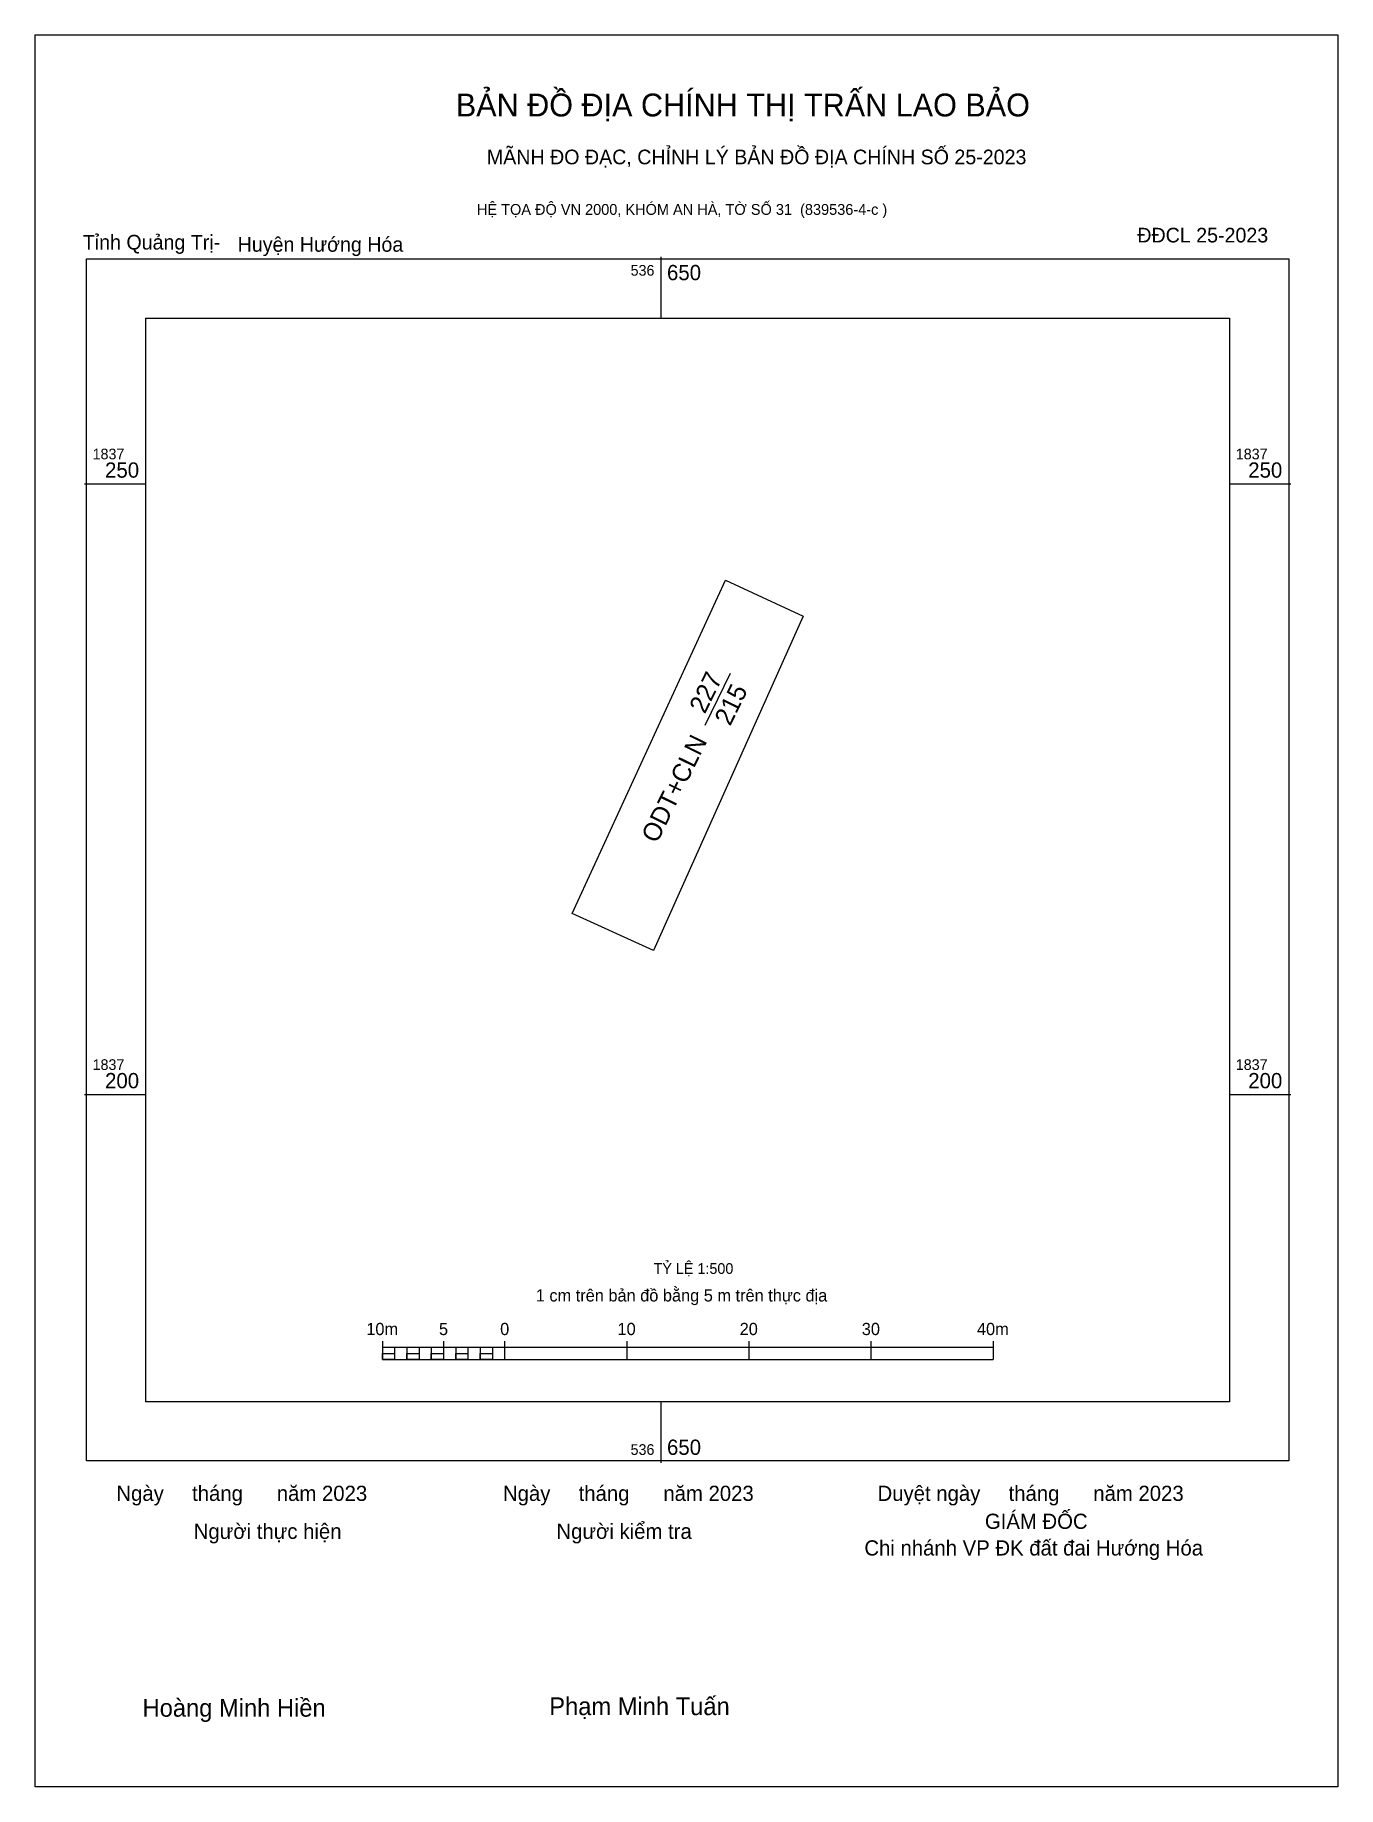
# Model space of a CAD drawing. Extents: x 536188 to 536705, y 1836700 to 1837287.
# Drawn here: x 536598.8 to 536705.4, y 1837143.3 to 1837286.7 of the extents above; entities outside this region: 8.
import ezdxf

# ---------------------------------------------------------------- set-up
doc = ezdxf.new("R2010")
doc.units = 0
for name, color, linetype in [('Level 10', 7, 'Continuous'), ('Level 13', 7, 'Continuous'), ('Level 15', 7, 'Continuous'), ('Level 27', 7, 'Continuous'), ('Level 52', 7, 'Continuous'), ('Level 6', 7, 'Continuous'), ('Level 62', 7, 'Continuous'), ('Level 63', 7, 'Continuous'), ('Level 9', 7, 'Continuous')]:
    doc.layers.add(name, color=color, linetype=linetype)

msp = doc.modelspace()

# ---------------------------------------------------------------- linework, layer by layer
at = {"layer": 'Level 10'}
msp.add_line((536653.63, 1837230.24), (536655.71, 1837234.48), dxfattribs=at)
msp.add_lwpolyline([(536655.3, 1837242.1), (536661.66, 1837239.17), (536649.4, 1837211.79), (536642.73, 1837214.82)], close=True, dxfattribs=at)
at = {"layer": 'Level 15'}
msp.add_lwpolyline([(536598.76, 1837286.75), (536705.44, 1837286.75), (536705.44, 1837143.29), (536598.76, 1837143.29)], close=True, dxfattribs=at)
at = {"layer": 'Level 27'}
for p, q in [((536655.3, 1837242.1), (536655.3, 1837242.1)), ((536661.66, 1837239.17), (536661.66, 1837239.17)), ((536649.4, 1837211.79), (536649.4, 1837211.79))]:
    msp.add_line(p, q, dxfattribs=at)
at = {"layer": 'Level 62'}
msp.add_lwpolyline([(536607.82, 1837263.57), (536696.57, 1837263.57), (536696.57, 1837174.82), (536607.82, 1837174.82)], close=True, dxfattribs=at)
at = {"layer": 'Level 63'}
for p, q in [((536650, 1837268.57), (536650, 1837263.57)), ((536602.82, 1837250), (536607.82, 1837250)), ((536696.57, 1837250), (536701.57, 1837250)), ((536602.82, 1837200), (536607.82, 1837200)), ((536696.57, 1837200), (536701.57, 1837200)), ((536627.2, 1837179.79), (536627.2, 1837178.29)), ((536632.2, 1837179.79), (536632.2, 1837178.29)), ((536637.2, 1837179.79), (536637.2, 1837178.29)), ((536647.2, 1837179.79), (536647.2, 1837178.29)), ((536657.2, 1837179.79), (536657.2, 1837178.29)), ((536667.2, 1837179.79), (536667.2, 1837178.29)), ((536677.2, 1837179.79), (536677.2, 1837178.29)), ((536627.2, 1837179.29), (536677.2, 1837179.29)), ((536627.2, 1837178.29), (536677.2, 1837178.29)), ((536628.2, 1837179.29), (536628.2, 1837178.29)), ((536629.2, 1837179.29), (536629.2, 1837178.29)), ((536630.2, 1837179.29), (536630.2, 1837178.29)), ((536631.2, 1837179.29), (536631.2, 1837178.29)), ((536632.2, 1837179.29), (536632.2, 1837178.29)), ((536633.2, 1837179.29), (536633.2, 1837178.29)), ((536634.2, 1837179.29), (536634.2, 1837178.29)), ((536635.2, 1837179.29), (536635.2, 1837178.29)), ((536636.2, 1837179.29), (536636.2, 1837178.29)), ((536637.2, 1837179.29), (536637.2, 1837178.29)), ((536650, 1837174.82), (536650, 1837169.82))]:
    msp.add_line(p, q, dxfattribs=at)
for points in [[(536602.97, 1837268.42), (536701.42, 1837268.42), (536701.42, 1837169.98), (536602.97, 1837169.98)], [(536627.2, 1837178.79), (536628.2, 1837178.79), (536628.2, 1837178.29), (536627.2, 1837178.29)], [(536627.2, 1837178.79), (536628.2, 1837178.79), (536628.2, 1837178.29), (536627.2, 1837178.29)], [(536629.2, 1837178.79), (536630.2, 1837178.79), (536630.2, 1837178.29), (536629.2, 1837178.29)], [(536631.2, 1837178.79), (536632.2, 1837178.79), (536632.2, 1837178.29), (536631.2, 1837178.29)], [(536633.2, 1837178.79), (536634.2, 1837178.79), (536634.2, 1837178.29), (536633.2, 1837178.29)], [(536635.2, 1837178.79), (536636.2, 1837178.79), (536636.2, 1837178.29), (536635.2, 1837178.29)]]:
    msp.add_lwpolyline(points, close=True, dxfattribs=at)

# ---------------------------------------------------------------- texts
at = {"layer": 'Level 13'}
for s, p in [('227', (536653.6, 1837231.09)), ('215', (536655.67, 1837230.1)), ('ODT+CLN', (536649.68, 1837220.49))]:
    msp.add_text(s, height=1.5, rotation=63.8678, dxfattribs=at).set_placement(p)
at = {"layer": 'Level 52'}
for s, p in [('1 - 2', (536188.35, 1836708.66)), ('7.00', (536202.43, 1836708.66)), ('2 - 3', (536188.39, 1836705.66)), ('30.00', (536201.88, 1836705.66)), ('3 - 4', (536188.34, 1836702.66)), ('7.33', (536202.49, 1836702.66)), ('4 - 1', (536188.44, 1836699.66)), ('30.04', (536201.88, 1836699.66))]:
    msp.add_text(s, height=1.5, dxfattribs=at).set_placement(p)
at = {"layer": 'Level 6'}
msp.add_text('TỶ LỆ 1:500', height=0.879, dxfattribs=at).set_placement((536649.4, 1837185.3))
at = {"layer": 'Level 63'}
for s, height, p in [('BẢN ĐỒ ĐỊA CHÍNH THỊ TRẤN LAO BẢO', 1.8718, (536633.21, 1837280.08)), ('MÃNH ĐO ĐẠC, CHỈNH LÝ BẢN ĐỒ ĐỊA CHÍNH SỐ 25-2023', 1.2011, (536635.75, 1837276.16)), ('HỆ TỌA ĐỘ VN 2000, KHÓM AN HÀ, TỜ SỐ 31  (839536-4-c )', 0.8891, (536634.94, 1837272.02)), ('536', 0.875, (536647.52, 1837267.04)), ('650', 1.25, (536650.5, 1837266.67)), ('1837', 0.875, (536603.47, 1837252)), ('1837', 0.875, (536697.07, 1837252)), ('250', 1.25, (536604.49, 1837250.5)), ('250', 1.25, (536698.09, 1837250.5)), ('1837', 0.875, (536603.47, 1837202)), ('1837', 0.875, (536697.07, 1837202)), ('200', 1.25, (536604.49, 1837200.5)), ('200', 1.25, (536698.09, 1837200.5)), ('1 cm trên bản đồ bằng 5 m trên thực địa', 1, (536639.76, 1837183.04)), ('10m', 1, (536625.88, 1837180.29)), ('5', 1, (536631.83, 1837180.29)), ('0', 1, (536636.84, 1837180.29)), ('10', 1, (536646.45, 1837180.29)), ('20', 1, (536656.45, 1837180.29)), ('30', 1, (536666.45, 1837180.29)), ('40m', 1, (536675.88, 1837180.29)), ('536', 0.875, (536647.52, 1837170.48)), ('650', 1.25, (536650.5, 1837170.48)), ('Ngày     tháng      năm 2023', 1.2442, (536605.42, 1837166.71)), ('Ngày     tháng      năm 2023', 1.2442, (536637.07, 1837166.71)), ('Duyệt ngày     tháng      năm 2023', 1.2442, (536667.74, 1837166.71)), ('GIÁM ĐỐC', 1.244, (536676.53, 1837164.42)), ('Người thực hiện', 1.2442, (536611.75, 1837163.6)), ('Người kiểm tra', 1.2442, (536641.45, 1837163.6)), ('Chi nhánh VP ĐK đất đai Hướng Hóa', 1.2442, (536666.66, 1837162.24)), ('Hoàng Minh Hiền', 1.4512, (536607.56, 1837149.04)), ('Phạm Minh Tuấn', 1.4512, (536640.86, 1837149.17))]:
    msp.add_text(s, height=height, dxfattribs=at).set_placement(p)
at = {"layer": 'Level 9'}
for s, p in [('Tỉnh Quảng Trị-', (536602.67, 1837269.18)), ('Huyện Hướng Hóa', (536615.35, 1837269)), ('ĐĐCL 25-2023', (536689.01, 1837269.76))]:
    msp.add_text(s, height=1.2011, dxfattribs=at).set_placement(p)

doc.saveas('drawing.dxf')
